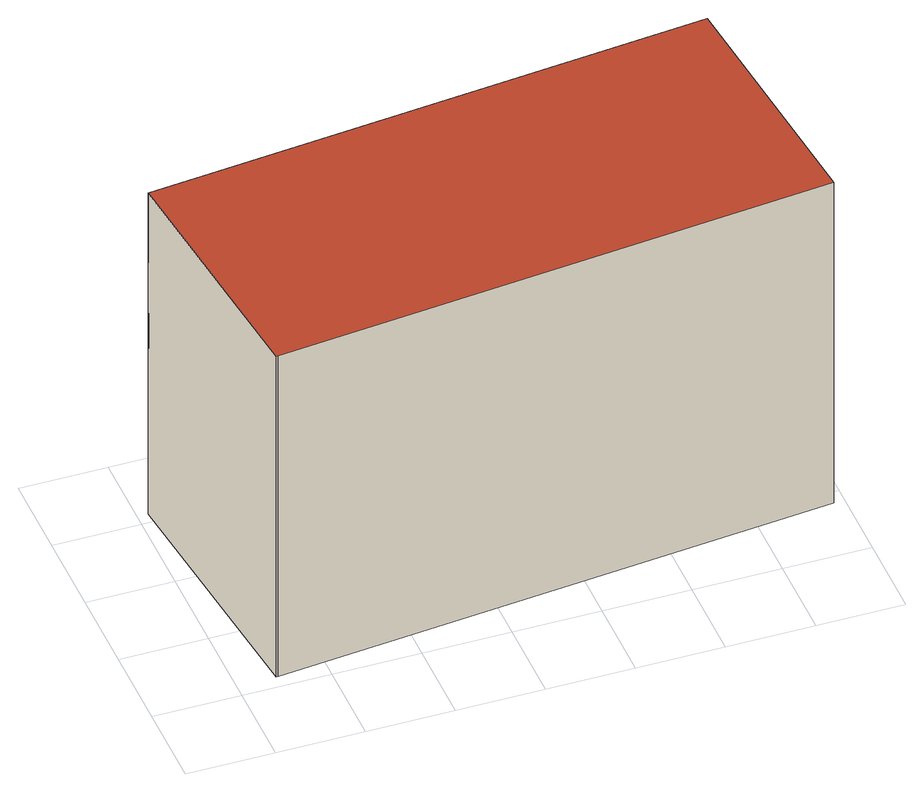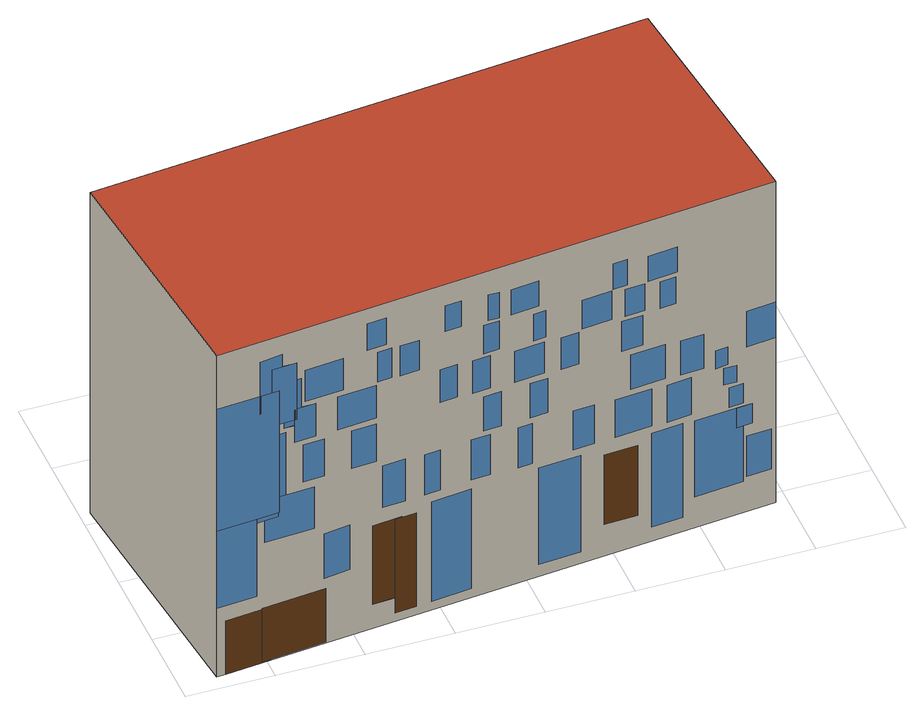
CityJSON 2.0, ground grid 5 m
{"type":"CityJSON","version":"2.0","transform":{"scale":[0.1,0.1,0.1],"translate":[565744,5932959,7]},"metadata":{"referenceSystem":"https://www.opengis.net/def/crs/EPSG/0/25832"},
"CityObjects":{
"building1":{"type":"Building","attributes":{"Gemeindeschluessel":"02100103","Geometrietyp2DReferenz":"3000","function":"31001_1010","roofType":"1000","measuredHeight":21.53,"storeysAboveGround":7},"address":[{"country":"Germany","locality":"Hamburg","thoroughfareNumber":"5","thoroughfareName":"Am Kaiserkai"}],"geometry":[{"type":"MultiSurface","lod":"3","boundaries":[[[0,1,2,3,4]],[[5,6,7,8,9]],[[10,11,12,3,2,13,14,15,16,17,18,19,20,21,22,23,24,25,26,27,28,29,30,31,32,33,34,35,36,37,38,5,39,40,41,42,43,44,45,46,9,47],[48,49,50,51,52,53,54],[55,56,57,58],[59,60,61,62],[63,64,65,66],[67,68,69,70],[71,72,73,74],[75,76,77,78],[79,80,81,82],[83,84,85,86],[87,88,89,90],[91,92,93,94],[95,96,97,98],[99,100,101,102],[103,104,105,106],[107,108,109,110],[111,112,113,114],[115,116,117,118],[119,120,121,122],[123,124,125,126],[127,128,129,130],[131,132,133,134],[135,136,137,138],[139,140,141,142],[143,144,145,146],[147,148,149,150],[151,152,153,154],[155,156,157,158],[159,160,161,162],[163,164,165,166],[167,168,169,170],[171,172,173,174],[175,176,177,178,179,180,181],[182,183,184,185],[186,187,188,189],[190,191,192,193],[194,195,196,197],[198,199,200,201],[202,203,204,205],[206,207,208,209],[210,211,212,213],[214,215,216,217],[218,219,220,221],[222,223,224,225],[226,227,228,229]],[[230,40,39,46]],[[43,42,231,44]],[[51,52,49,50]],[[87,90,89,88]],[[91,94,93,92]],[[167,170,169,168]],[[232,53,54,233]],[[181,180,179,178]],[[171,174,173,172]],[[163,166,165,164]],[[55,58,57,56]],[[234,235,38,37]],[[236,237,238,239]],[[175,240,241,176]],[[182,185,184,183]],[[186,189,188,187]],[[190,193,192,191]],[[95,98,97,96]],[[99,102,101,100]],[[103,106,105,104]],[[107,110,109,108]],[[59,62,61,60]],[[32,242,34,33]],[[194,197,196,195]],[[30,243,36,244]],[[245,13,235,246]],[[198,201,200,199]],[[202,205,204,203]],[[206,209,208,207]],[[111,114,113,112]],[[115,118,117,116]],[[12,11,10,47]],[[63,66,65,64]],[[67,70,69,68]],[[210,213,212,211]],[[120,119,122,121]],[[123,126,125,124]],[[127,130,129,128]],[[131,134,133,132]],[[71,74,73,72]],[[22,247,24,23]],[[20,248,26,249]],[[214,217,216,215]],[[218,221,220,219]],[[18,250,251,252]],[[135,138,137,136]],[[139,142,141,140]],[[143,146,145,144]],[[148,147,150,149]],[[75,78,77,76]],[[79,82,81,80]],[[16,15,253,254]],[[222,225,224,223]],[[226,229,228,227]],[[151,154,153,152]],[[155,158,157,156]],[[159,162,161,160]],[[83,86,85,84]],[[2,1,6,5]],[[1,0,7,6]],[[0,4,8,7]],[[4,3,9,8]]],"semantics":{"surfaces":[{"type":"RoofSurface"},{"type":"GroundSurface"},{"type":"WallSurface"},{"type":"Door"},{"type":"Window"}],"values":[0,1,2,3,3,3,4,4,4,3,4,3,4,4,4,3,4,4,4,4,4,4,4,4,4,4,4,4,4,4,4,4,4,4,4,4,4,4,4,4,4,4,4,4,4,4,4,4,4,4,4,4,4,4,4,4,4,4,4,4,4,2,2,2,2]}}]}
},
"vertices":[
[23,8,225],[344,41,225],[329,190,225],[6,157,225],[22,8,225],[329,190,9],[344,41,9],[23,8,9],[22,8,9],[6,157,9],[23,159,120],[23,159,144],[6,157,144],[329,190,189],[304,188,189],[304,188,212],[291,186,212],[291,186,204],[283,186,204],[283,186,192],[280,185,192],[280,185,173],[272,185,173],[272,185,151],[284,186,151],[284,186,162],[290,186,162],[290,186,166],[293,187,166],[293,187,159],[289,186,159],[289,186,117],[273,185,117],[273,185,89],[301,187,89],[301,187,104],[306,188,104],[306,188,55],[329,190,55],[324,190,9],[324,190,45],[303,188,45],[303,188,46],[266,184,46],[266,184,10],[298,187,10],[298,187,9],[6,157,120],[226,180,25],[226,180,15],[214,179,15],[214,179,78],[226,180,78],[239,181,78],[239,181,25],[252,182,83],[252,182,53],[267,184,53],[267,184,83],[220,179,116],[220,179,88],[233,180,88],[233,180,116],[237,181,146],[237,181,121],[251,182,121],[251,182,146],[267,184,147],[267,184,122],[279,185,122],[279,185,147],[237,181,172],[237,181,150],[259,183,150],[259,183,172],[228,180,194],[228,180,174],[236,181,174],[236,181,194],[256,183,197],[256,183,176],[278,185,176],[278,185,197],[231,180,215],[231,180,197],[242,181,197],[242,181,215],[182,175,82],[182,175,15],[205,178,15],[205,178,82],[119,169,82],[119,169,17],[143,171,17],[143,171,82],[111,168,113],[111,168,87],[123,169,87],[123,169,113],[147,172,114],[147,172,87],[155,173,87],[155,173,114],[171,174,115],[171,174,88],[182,175,88],[182,175,115],[200,177,115],[200,177,88],[209,178,88],[209,178,115],[138,171,141],[138,171,118],[148,172,118],[148,172,141],[165,174,142],[165,174,119],[175,175,119],[175,175,142],[130,170,165],[120,169,165],[120,169,144],[130,170,144],[140,171,166],[140,171,145],[157,173,145],[157,173,166],[171,174,168],[171,174,146],[181,175,146],[181,175,168],[190,176,169],[190,176,147],[200,177,147],[200,177,169],[101,167,186],[101,167,167],[118,169,167],[118,169,186],[139,171,187],[139,171,169],[146,172,169],[146,172,187],[166,174,190],[166,174,171],[175,175,171],[175,175,190],[223,179,193],[212,178,193],[212,178,173],[223,179,173],[143,171,208],[143,171,191],[159,173,191],[159,173,208],[166,174,209],[166,174,192],[172,174,192],[172,174,209],[188,176,211],[188,176,194],[197,177,194],[197,177,211],[9,158,60],[9,158,33],[23,159,33],[23,159,60],[60,163,82],[60,163,19],[78,165,19],[78,165,82],[86,166,77],[86,166,30],[105,167,30],[105,167,77],[20,159,81],[20,159,68],[25,159,68],[25,159,30],[53,162,30],[53,162,81],[25,159,81],[25,159,96],[25,159,83],[33,160,83],[33,160,96],[55,162,111],[55,162,86],[69,164,86],[69,164,111],[78,165,112],[78,165,87],[99,167,87],[99,167,112],[29,160,110],[29,160,99],[36,160,99],[36,160,110],[34,160,124],[34,160,112],[41,161,112],[41,161,124],[48,162,138],[48,162,115],[61,163,115],[61,163,138],[70,164,139],[70,164,116],[90,166,116],[90,166,139],[83,165,163],[83,165,143],[95,166,143],[95,166,163],[64,163,182],[64,163,164],[73,164,164],[73,164,182],[82,165,184],[82,165,166],[93,166,166],[93,166,184],[63,163,202],[63,163,185],[80,165,185],[80,165,202],[92,166,204],[92,166,187],[100,167,187],[100,167,204],[298,187,45],[303,188,10],[222,179,78],[222,179,25],[306,188,107],[329,190,107],[219,179,73],[222,179,73],[222,179,60],[219,179,60],[29,160,81],[29,160,68],[301,187,117],[306,188,159],[289,186,104],[293,187,189],[293,187,107],[284,186,173],[290,186,192],[280,185,162],[299,187,204],[299,187,166],[283,186,166],[304,188,177],[291,186,177]
]}
